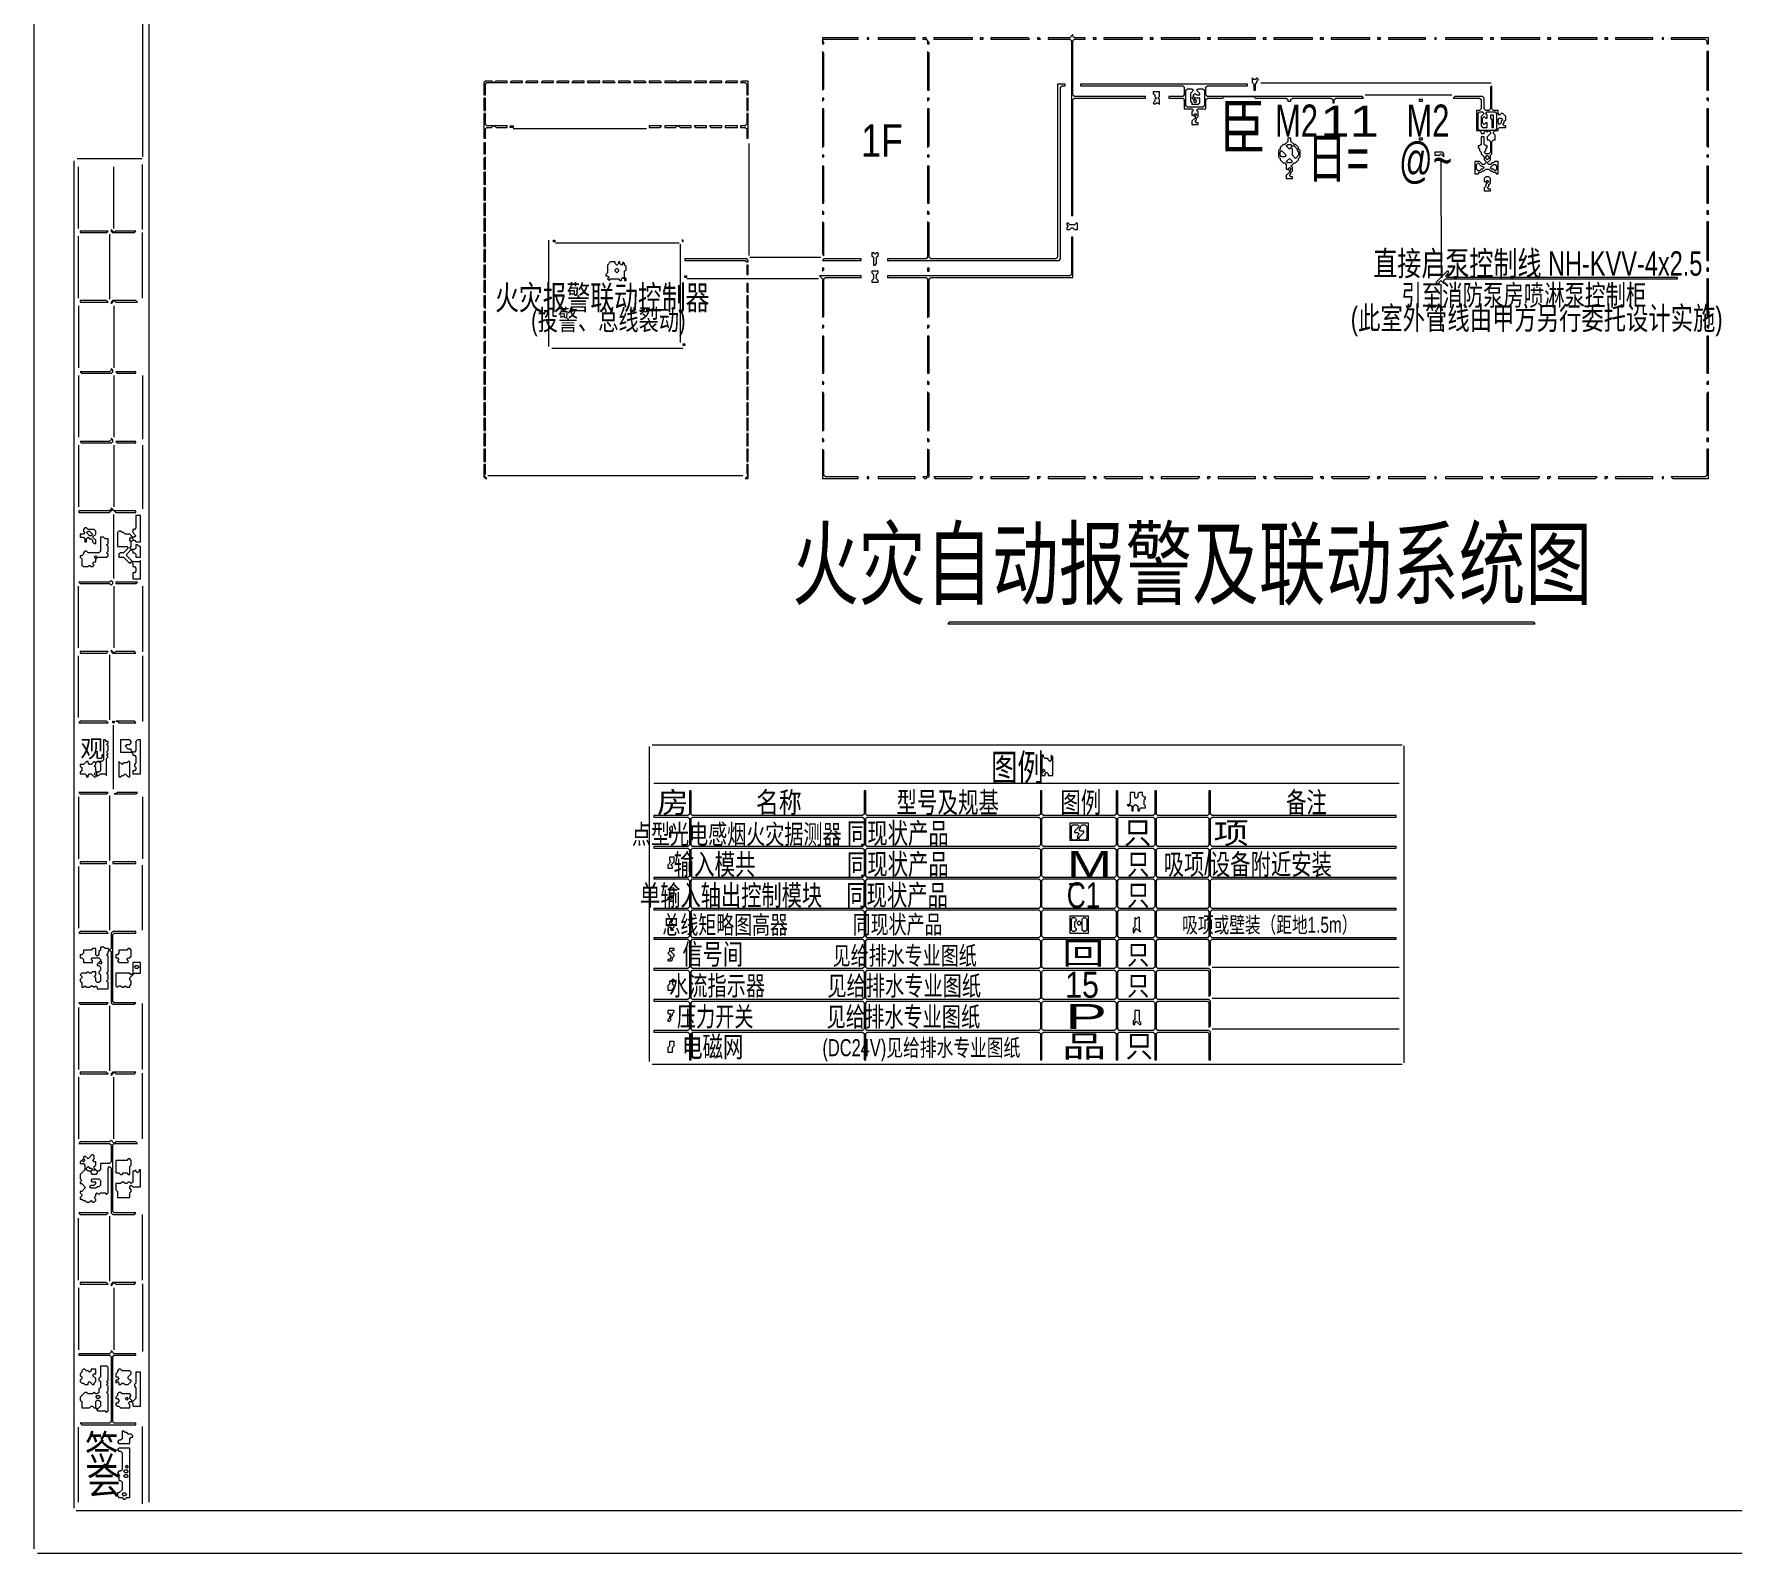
# Model space of a CAD drawing. Extents: x 67 to 2454, y 50 to 1737.
# Drawn here: x 67 to 1165, y 50 to 1032 of the extents above; entities that cross this region are included whole.
import ezdxf

# ---------------------------------------------------------------- set-up
doc = ezdxf.new("R2010")
doc.units = 0
for name, color, linetype, lineweight in [('OCR_TEXT', 6, 'Continuous', 0), ('TEXT_FALLBACK_OUTLINE', 2, 'Continuous', 0), ('TRACE_CURVE', 6, 'Continuous', 0), ('TRACE_STRAIGHT', 5, 'Continuous', 0), ('TRACE_TEXT_SYMBOL', 6, 'Continuous', 0)]:
    doc.layers.add(name, color=color, linetype=linetype, lineweight=lineweight)
doc.styles.add('wqy-unicode', font='wqy-unicode.lff')

msp = doc.modelspace()

# ---------------------------------------------------------------- linework, layer by layer
at = {"layer": 'TEXT_FALLBACK_OUTLINE', "color": 2}
for points in [[(737, 462), (737, 451), (749, 451), (749, 462)], [(738, 460), (739, 461), (740, 461), (741, 460), (741, 459), (740, 458), (740, 455), (741, 454), (741, 453), (740, 452), (739, 452), (738, 453)], [(742, 458), (743, 459), (744, 458), (744, 457), (743, 456), (742, 457)], [(745, 460), (746, 461), (747, 461), (748, 460), (748, 453), (747, 452), (746, 452), (745, 453)], [(779, 461), (779, 455), (778, 454), (778, 451), (779, 452), (779, 453), (780, 454), (782, 452), (783, 452), (782, 453), (782, 461), (781, 461), (780, 460)]]:
    msp.add_lwpolyline(points, close=True, dxfattribs=at)
at = {"layer": 'TRACE_CURVE', "color": 6}
for points in [[(739, 1032), (737, 1030), (723, 1030), (723, 1029), (737, 1029), (738, 1028), (738, 915), (739, 915), (739, 990), (740, 991), (786, 991), (786, 992), (740, 992), (739, 993), (739, 1028), (740, 1029), (747, 1029), (747, 1030), (740, 1030), (739, 1031)], [(729, 1000), (729, 888), (728, 887), (647, 887), (646, 888), (646, 910), (645, 911), (645, 888), (644, 887), (619, 887), (619, 886), (730, 886), (731, 887), (731, 998), (732, 999), (734, 999), (734, 1000)], [(492, 525), (493, 526), (603, 526), (604, 525), (604, 508), (603, 507), (493, 507), (492, 508)], [(605, 525), (606, 526), (717, 526), (718, 525), (718, 508), (717, 507), (606, 507), (605, 508)], [(719, 525), (720, 526), (766, 526), (767, 525), (767, 508), (766, 507), (720, 507), (719, 508)], [(768, 525), (769, 526), (791, 526), (792, 525), (792, 508), (791, 507), (769, 507), (768, 508)], [(793, 525), (794, 526), (826, 526), (827, 525), (827, 508), (826, 507), (794, 507), (793, 508)], [(492, 505), (493, 506), (603, 506), (604, 505), (604, 488), (603, 487), (493, 487), (492, 488)], [(605, 505), (606, 506), (717, 506), (718, 505), (718, 488), (717, 487), (606, 487), (605, 488)], [(719, 505), (720, 506), (766, 506), (767, 505), (767, 488), (766, 487), (720, 487), (719, 488)], [(768, 505), (769, 506), (791, 506), (792, 505), (792, 488), (791, 487), (769, 487), (768, 488)], [(793, 505), (794, 506), (826, 506), (827, 505), (827, 488), (826, 487), (794, 487), (793, 488)], [(492, 485), (493, 486), (603, 486), (604, 485), (604, 468), (603, 467), (493, 467), (492, 468)], [(605, 485), (606, 486), (717, 486), (718, 485), (718, 468), (717, 467), (606, 467), (605, 468)], [(719, 485), (720, 486), (766, 486), (767, 485), (767, 468), (766, 467), (720, 467), (719, 468)], [(768, 485), (769, 486), (791, 486), (792, 485), (792, 468), (791, 467), (769, 467), (768, 468)], [(793, 485), (794, 486), (826, 486), (827, 485), (827, 468), (826, 467), (794, 467), (793, 468)], [(492, 465), (493, 466), (603, 466), (604, 465), (604, 449), (603, 448), (493, 448), (492, 449)], [(605, 465), (606, 466), (717, 466), (718, 465), (718, 449), (717, 448), (606, 448), (605, 449)], [(719, 465), (720, 466), (766, 466), (767, 465), (767, 449), (766, 448), (720, 448), (719, 449)], [(768, 465), (769, 466), (791, 466), (792, 465), (792, 449), (791, 448), (769, 448), (768, 449)], [(793, 465), (794, 466), (826, 466), (827, 465), (827, 449), (826, 448), (794, 448), (793, 449)], [(492, 446), (493, 447), (603, 447), (604, 446), (604, 429), (603, 428), (493, 428), (492, 429)], [(605, 446), (606, 447), (717, 447), (718, 446), (718, 429), (717, 428), (606, 428), (605, 429)], [(719, 446), (720, 447), (766, 447), (767, 446), (767, 429), (766, 428), (720, 428), (719, 429)], [(768, 446), (769, 447), (791, 447), (792, 446), (792, 429), (791, 428), (769, 428), (768, 429)], [(492, 426), (493, 427), (603, 427), (604, 426), (604, 409), (603, 408), (493, 408), (492, 409)], [(605, 426), (606, 427), (717, 427), (718, 426), (718, 409), (717, 408), (606, 408), (605, 409)], [(719, 426), (720, 427), (766, 427), (767, 426), (767, 409), (766, 408), (720, 408), (719, 409)], [(768, 426), (769, 427), (791, 427), (792, 426), (792, 409), (791, 408), (769, 408), (768, 409)], [(492, 406), (493, 407), (603, 407), (604, 406), (604, 389), (603, 388), (493, 388), (492, 389)], [(605, 406), (606, 407), (717, 407), (718, 406), (718, 389), (717, 388), (606, 388), (605, 389)], [(719, 406), (720, 407), (766, 407), (767, 406), (767, 389), (766, 388), (720, 388), (719, 389)], [(768, 406), (769, 407), (791, 407), (792, 406), (792, 389), (791, 388), (769, 388), (768, 389)]]:
    msp.add_lwpolyline(points, close=True, dxfattribs=at)
for points in [[(491, 543), (491, 528), (490, 527), (468, 527), (468, 526), (490, 526), (491, 525), (491, 508), (490, 507), (468, 507), (468, 506), (490, 506), (491, 505), (491, 488), (490, 487), (468, 487), (468, 486), (490, 486), (491, 485), (491, 468), (490, 467), (468, 467), (468, 466), (490, 466), (491, 465), (491, 449), (490, 448), (468, 448), (468, 447), (490, 447), (491, 446), (491, 429), (490, 428), (468, 428), (468, 427), (490, 427), (491, 426), (491, 409), (490, 408), (468, 408), (468, 407), (490, 407), (491, 406), (491, 389), (490, 388), (468, 388), (468, 387), (490, 387), (491, 386), (491, 369), (492, 369), (492, 386), (493, 387), (603, 387), (604, 386), (604, 369), (605, 369), (605, 386), (606, 387), (717, 387), (718, 386), (718, 369), (719, 369), (719, 386)], [(948, 487), (829, 487), (828, 488), (828, 505), (829, 506), (948, 506), (948, 507), (829, 507), (828, 508), (828, 525), (829, 526), (948, 526), (948, 527), (829, 527), (828, 528), (828, 543), (827, 543), (827, 528), (826, 527), (794, 527), (793, 528), (793, 543), (792, 543), (792, 528), (791, 527), (769, 527), (768, 528), (768, 543), (767, 543), (767, 528), (766, 527), (720, 527), (719, 528), (719, 543), (718, 543), (718, 528), (717, 527), (606, 527), (605, 528), (605, 543), (604, 543), (604, 528), (603, 527), (493, 527), (492, 528), (492, 543), (491, 543)], [(719, 386), (720, 387), (766, 387), (767, 386), (767, 369), (768, 369), (768, 386), (769, 387), (791, 387), (792, 386), (792, 369), (793, 369), (793, 386), (794, 387), (826, 387), (827, 386), (827, 369), (828, 369), (828, 387), (827, 388), (794, 388), (793, 389), (793, 406), (794, 407), (826, 407), (827, 406), (827, 390), (828, 391), (828, 407), (827, 408), (794, 408), (793, 409), (793, 426), (794, 427), (826, 427), (827, 426), (827, 410), (828, 411), (828, 427), (827, 428), (794, 428), (793, 429), (793, 446), (794, 447), (826, 447), (827, 446), (827, 430), (828, 431), (828, 446), (829, 447), (948, 447), (948, 448), (829, 448), (828, 449), (828, 465), (829, 466), (948, 466), (948, 467), (829, 467), (828, 468), (828, 485), (829, 486), (948, 486), (948, 487)]]:
    msp.add_lwpolyline(points, dxfattribs=at)
at = {"layer": 'TRACE_STRAIGHT', "color": 5}
for p, q in [((67, 1734.1), (67, 52.9)), ((137.3, 1707.9), (137.3, 952.9)), ((141.5, 82.9), (141.5, 1704.1)), ((860.6, 1000.9), (1009.4, 1000.9)), ((928, 993), (984, 993)), ((376.9, 971.3), (463.1, 971.3)), ((529.7, 889.1), (529.7, 961.6)), ((92.9, 950.4), (92.9, 79.1)), ((95, 952), (137, 952)), ((95.9, 906.6), (95.9, 946.6)), ((118.6, 906.6), (118.6, 946.6)), ((137, 948), (137, 906)), ((977, 951.6), (977.1, 877.9)), ((95.9, 861.6), (95.9, 901.6)), ((116, 903), (116, 861)), ((137.3, 861.6), (137.3, 904.1)), ((400.1, 830.4), (400.1, 899.1)), ((404.4, 897.4), (484.4, 897.4)), ((485.2, 832.9), (485.2, 896.6)), ((530, 888), (576, 888)), ((489.4, 874.3), (574.4, 874.3)), ((977, 840.4), (977.1, 870.4)), ((95.9, 856.6), (95.9, 816.6)), ((118.6, 856.6), (118.6, 816.6)), ((401.9, 829.3), (486.9, 829.3)), ((95.9, 811.6), (95.9, 771.6)), ((118.6, 811.6), (118.6, 771.6)), ((137.3, 811.6), (137.3, 770.4)), ((95.9, 766.6), (95.9, 726.6)), ((118.6, 766.6), (118.6, 726.6)), ((137.3, 766.6), (137.3, 725.4)), ((360.6, 747), (525.6, 747)), ((118.4, 721.6), (118.5, 680.4)), ((95.9, 635.4), (95.9, 675.4)), ((118.6, 675.4), (118.6, 635.4)), ((137.3, 675.4), (137.3, 632.9)), ((95.9, 590.4), (95.9, 630.4)), ((116, 631), (116, 589)), ((137.3, 630.4), (137.3, 587.9)), ((118.4, 544.1), (118.5, 585.4)), ((465.1, 367.9), (465.2, 571.6)), ((466.9, 572.7), (951.9, 572.7)), ((953, 572), (953, 367)), ((95.9, 539.1), (95.9, 499.1)), ((116, 540), (116, 498)), ((137.3, 539.1), (137.3, 499.1)), ((468, 548), (950, 548)), ((116, 495), (116, 453)), ((137, 495), (137, 453)), ((95.9, 494.1), (95.9, 454.1)), ((829, 429), (950, 429)), ((829, 409), (950, 409)), ((95.9, 402.9), (95.9, 362.9)), ((116, 404), (116, 362)), ((137.3, 362.9), (137.3, 405.4)), ((829, 389), (950, 389)), ((466.9, 366.3), (951.9, 366.3)), ((95.9, 357.9), (95.9, 317.9)), ((118.6, 317.9), (118.6, 357.9)), ((137.3, 317.9), (137.3, 360.4)), ((95.9, 226.6), (95.9, 266.6)), ((116, 268), (116, 226)), ((137.3, 226.6), (137.3, 269.1)), ((95.9, 221.6), (95.9, 181.6)), ((118.6, 221.6), (118.6, 181.6)), ((137.3, 224.1), (137.3, 180.4)), ((137, 132), (137, 82)), ((95.9, 82.9), (95.9, 131.6)), ((94.4, 77.7), (2425.6, 77.7)), ((69.4, 50.1), (2451.9, 50.1))]:
    msp.add_line(p, q, dxfattribs=at)
at = {"layer": 'TRACE_TEXT_SYMBOL', "color": 6}
for points in [[(577, 1030), (577, 1026), (578, 1026), (578, 1027), (577, 1028), (578, 1029), (600, 1029), (600, 1030)], [(606, 1030), (606, 1029), (607, 1029), (607, 1030)], [(613, 1030), (613, 1029), (637, 1029), (637, 1030)], [(642, 1030), (642, 1029), (644, 1029), (645, 1028), (645, 1026), (646, 1026), (646, 1027), (644, 1029), (644, 1030)], [(649, 1030), (649, 1029), (674, 1029), (674, 1030)], [(679, 1030), (679, 1029), (681, 1029), (681, 1030)], [(686, 1030), (686, 1029), (711, 1029), (710, 1030)], [(716, 1030), (716, 1029), (718, 1029), (717, 1030)], [(752, 1030), (752, 1029), (754, 1029), (754, 1030)], [(759, 1030), (759, 1029), (784, 1029), (784, 1030)], [(789, 1030), (789, 1029), (791, 1029), (791, 1030)], [(796, 1030), (796, 1029), (821, 1029), (821, 1030)], [(826, 1030), (826, 1029), (828, 1029), (828, 1030)], [(833, 1030), (833, 1029), (857, 1029), (857, 1030)], [(862, 1030), (862, 1029), (864, 1029), (864, 1030)], [(869, 1030), (869, 1029), (894, 1029), (894, 1030)], [(899, 1030), (899, 1029), (901, 1029), (901, 1030)], [(906, 1030), (906, 1029), (931, 1029), (931, 1030)], [(936, 1030), (936, 1029), (938, 1029), (938, 1030)], [(943, 1030), (943, 1029), (967, 1029), (967, 1030)], [(973, 1030), (973, 1029), (974, 1029), (974, 1030)], [(980, 1030), (980, 1029), (1004, 1029), (1004, 1030)], [(1009, 1030), (1009, 1029), (1011, 1029), (1011, 1030)], [(1016, 1030), (1016, 1029), (1041, 1029), (1041, 1030)], [(1046, 1030), (1046, 1029), (1048, 1029), (1048, 1030)], [(1053, 1030), (1053, 1029), (1078, 1029), (1078, 1030)], [(1083, 1030), (1083, 1029), (1085, 1029), (1085, 1030)], [(1090, 1030), (1090, 1029), (1114, 1029), (1114, 1030)], [(1120, 1030), (1120, 1029), (1121, 1029), (1121, 1030)], [(1126, 1030), (1126, 1029), (1148, 1029), (1149, 1028), (1149, 1026), (1150, 1026), (1150, 1030)], [(577, 1021), (577, 996), (578, 997), (578, 1020)], [(645, 1021), (645, 996), (646, 996), (646, 1020)], [(1149, 1021), (1149, 996), (1150, 996), (1150, 1021)], [(359, 1002), (358, 1001), (358, 993), (359, 993), (359, 1000), (360, 1001), (373, 1001), (373, 1002), (366, 1002), (365, 1001), (364, 1001), (363, 1002)], [(376, 1002), (375, 1001), (383, 1001), (383, 1002)], [(386, 1002), (385, 1001), (393, 1001), (393, 1002)], [(396, 1002), (395, 1001), (403, 1001), (403, 1002)], [(406, 1002), (405, 1001), (413, 1001), (413, 1002)], [(416, 1002), (415, 1001), (423, 1001), (423, 1002)], [(425, 1002), (425, 1001), (433, 1001), (433, 1002)], [(435, 1002), (435, 1001), (443, 1001), (442, 1002)], [(445, 1002), (445, 1001), (453, 1001), (452, 1002)], [(455, 1002), (455, 1001), (463, 1001), (462, 1002)], [(465, 1002), (465, 1001), (473, 1001), (472, 1002)], [(475, 1002), (475, 1001), (492, 1001), (492, 1002), (485, 1002), (484, 1001), (483, 1001), (482, 1002)], [(495, 1002), (494, 1001), (502, 1001), (502, 1002)], [(505, 1002), (504, 1001), (512, 1001), (512, 1002)], [(515, 1002), (514, 1001), (522, 1001), (522, 1002)], [(525, 1002), (524, 1001), (527, 1001), (528, 1000), (528, 993), (529, 993), (529, 1002)], [(744, 1000), (744, 999), (810, 999), (811, 998), (811, 993), (810, 992), (801, 992), (801, 991), (810, 991), (811, 990), (811, 984), (816, 984), (817, 983), (816, 982), (816, 980), (817, 980), (818, 979), (818, 978), (816, 976), (816, 974), (820, 974), (820, 975), (819, 975), (818, 976), (819, 977), (819, 978), (820, 979), (820, 982), (819, 983), (820, 984), (825, 984), (825, 990), (826, 991), (836, 991), (837, 992), (856, 992), (857, 991), (877, 991), (878, 990), (878, 989), (880, 989), (880, 990), (881, 991), (906, 991), (907, 990), (907, 988), (908, 988), (908, 990), (909, 991), (927, 991), (926, 992), (826, 992), (825, 993), (825, 998), (826, 999), (852, 999), (852, 1000)], [(855, 1004), (855, 1001), (856, 1000), (856, 996), (857, 996), (857, 1000), (858, 1001), (858, 1002), (859, 1003), (858, 1004), (857, 1003), (856, 1003)], [(358, 991), (358, 983), (359, 983), (359, 991)], [(528, 991), (528, 983), (529, 983), (529, 991)], [(577, 991), (577, 989), (578, 990), (578, 991)], [(645, 991), (645, 989), (646, 990), (646, 991)], [(791, 995), (791, 994), (792, 993), (792, 992), (793, 991), (792, 990), (792, 989), (791, 988), (792, 987), (793, 988), (794, 988), (795, 987), (795, 990), (794, 991), (795, 992), (795, 995)], [(812, 996), (813, 997), (816, 997), (817, 996), (815, 994), (815, 989), (816, 988), (816, 987), (820, 987), (821, 988), (821, 991), (818, 991), (817, 992), (817, 993), (818, 994), (819, 993), (821, 993), (821, 994), (819, 996), (820, 997), (823, 997), (824, 996), (824, 986), (823, 985), (813, 985), (812, 986)], [(816, 991), (817, 992), (818, 991), (817, 990)], [(817, 989), (818, 990), (819, 989), (818, 988)], [(963, 990), (963, 989), (965, 989), (965, 990)], [(1149, 991), (1149, 990), (1150, 989), (1150, 991)], [(358, 981), (358, 965), (359, 965), (359, 971), (360, 972), (363, 972), (364, 973), (365, 973), (366, 972), (373, 972), (373, 973), (360, 973), (359, 974), (359, 981)], [(528, 981), (528, 974), (527, 973), (524, 973), (524, 972), (527, 972), (528, 971), (528, 965), (529, 965), (529, 981)], [(577, 984), (577, 959), (578, 960), (578, 984)], [(645, 984), (645, 959), (646, 960), (646, 984)], [(817, 980), (818, 981), (819, 980), (818, 979)], [(1001, 981), (1002, 982), (1004, 982), (1005, 981), (1003, 979), (1003, 973), (1004, 972), (1007, 972), (1007, 975), (1006, 975), (1005, 974), (1004, 975), (1004, 978), (1005, 979), (1006, 978), (1007, 978), (1007, 980), (1006, 981), (1007, 982), (1012, 982), (1013, 981), (1013, 971), (1012, 970), (1002, 970), (1001, 971)], [(1009, 980), (1009, 978), (1010, 977), (1010, 972), (1011, 972), (1011, 980)], [(1014, 977), (1015, 978), (1016, 978), (1017, 977), (1016, 976), (1016, 975), (1015, 974), (1014, 975)], [(1149, 984), (1149, 960), (1150, 959), (1150, 984)], [(375, 973), (377, 973), (377, 972), (375, 972)], [(465, 973), (465, 972), (472, 972), (473, 973)], [(475, 973), (475, 972), (482, 972), (483, 973), (484, 973), (485, 972), (492, 972), (492, 973)], [(494, 973), (495, 972), (502, 972), (502, 973)], [(504, 973), (505, 972), (512, 972), (512, 973)], [(514, 973), (514, 972), (522, 972), (522, 973)], [(358, 962), (358, 955), (359, 955), (359, 962)], [(878, 965), (878, 963), (876, 961), (875, 961), (873, 959), (873, 958), (872, 957), (872, 953), (873, 952), (873, 951), (875, 949), (876, 949), (877, 948), (877, 945), (878, 945), (879, 944), (879, 943), (877, 941), (877, 939), (881, 939), (881, 940), (880, 940), (879, 941), (880, 942), (880, 943), (881, 944), (881, 946), (880, 947), (882, 949), (883, 949), (885, 951), (885, 952), (886, 953), (886, 957), (885, 958), (885, 959), (883, 961), (882, 961), (880, 963), (880, 965)], [(873, 956), (874, 957), (877, 954), (876, 953), (874, 953), (873, 954)], [(877, 960), (878, 961), (880, 961), (881, 960), (879, 958)], [(880, 959), (881, 960), (882, 960), (884, 958), (884, 957), (885, 956), (885, 954), (883, 952), (881, 954), (881, 958)], [(963, 965), (963, 964), (965, 964), (965, 965)], [(973, 956), (973, 954), (976, 954), (977, 955), (979, 953), (979, 955), (978, 956)], [(359, 953), (358, 952), (358, 945), (359, 945)], [(577, 954), (577, 953), (578, 953), (578, 954)], [(577, 947), (577, 923), (578, 923), (578, 947)], [(645, 954), (645, 953), (646, 953), (646, 954)], [(645, 947), (645, 923), (646, 923), (646, 947)], [(879, 952), (881, 950), (880, 949), (878, 949), (877, 950)], [(878, 945), (879, 946), (880, 945), (879, 944)], [(1000, 948), (1001, 949), (1003, 947), (1004, 947), (1005, 946), (1004, 945), (1003, 945), (1002, 944), (1001, 944), (1000, 945)], [(1006, 953), (1007, 954), (1008, 953), (1008, 952), (1007, 951), (1006, 952)], [(1011, 948), (1012, 948), (1013, 947), (1013, 945), (1012, 944), (1011, 945), (1010, 945), (1009, 946)], [(1149, 954), (1149, 953), (1150, 953), (1150, 954)], [(1149, 947), (1149, 923), (1150, 923), (1150, 947)], [(358, 943), (358, 935), (359, 935), (359, 943)], [(1006, 940), (1005, 939), (1005, 937), (1006, 937), (1007, 936), (1006, 935), (1006, 934), (1005, 933), (1005, 931), (1009, 931), (1009, 932), (1008, 932), (1007, 933), (1008, 934), (1008, 935), (1009, 936), (1009, 939), (1008, 940)], [(1006, 937), (1007, 938), (1008, 937), (1007, 936)], [(358, 933), (358, 925), (359, 925), (359, 933)], [(358, 923), (358, 915), (359, 915), (359, 923)], [(358, 913), (358, 905), (359, 905), (359, 913)], [(577, 918), (577, 916), (578, 916), (578, 917)], [(645, 918), (645, 916), (646, 916), (646, 917)], [(1149, 918), (1149, 916), (1150, 916), (1150, 918)], [(97, 905), (97, 904), (114, 904), (115, 905)], [(117, 906), (117, 905), (118, 904), (132, 904), (133, 905), (120, 905), (119, 904)], [(358, 903), (358, 895), (359, 895), (359, 903)], [(577, 911), (577, 890), (578, 889), (578, 910)], [(738, 901), (738, 877), (737, 876), (619, 876), (619, 875), (644, 875), (645, 874), (645, 849), (646, 850), (646, 874), (647, 875), (739, 875), (739, 901)], [(735, 910), (735, 909), (736, 908), (735, 907), (735, 906), (737, 906), (738, 907), (739, 907), (740, 906), (742, 906), (742, 910), (741, 910), (740, 909), (737, 909), (736, 910)], [(1149, 911), (1149, 886), (1150, 886), (1150, 911)], [(358, 893), (358, 885), (359, 885), (359, 893)], [(403, 899), (404, 899), (404, 898), (403, 898)], [(486, 899), (487, 898), (487, 899)], [(609, 891), (609, 889), (610, 888), (610, 883), (611, 883), (612, 884), (612, 888), (613, 889), (613, 891), (612, 891), (611, 890), (610, 891)], [(358, 883), (358, 875), (359, 875), (359, 883)], [(440, 885), (438, 883), (438, 878), (437, 877), (437, 876), (438, 876), (439, 875), (438, 874), (439, 873), (440, 874), (445, 874), (446, 873), (447, 873), (447, 874), (448, 875), (449, 874), (449, 873), (450, 873), (450, 874), (449, 875), (449, 879), (450, 880), (450, 882), (449, 883), (449, 884), (448, 885), (448, 884), (447, 883), (446, 884), (446, 885), (445, 885), (445, 884), (444, 883), (443, 884), (443, 885)], [(443, 880), (444, 881), (445, 880), (445, 879), (444, 878), (443, 879)], [(488, 887), (488, 886), (527, 886), (528, 885), (529, 885), (529, 886), (528, 887)], [(528, 883), (528, 877), (529, 877), (529, 883)], [(578, 887), (577, 886), (602, 886), (602, 887)], [(577, 881), (577, 879), (578, 880), (578, 881)], [(609, 879), (609, 878), (610, 877), (610, 874), (609, 873), (609, 872), (613, 872), (613, 873), (612, 874), (612, 877), (613, 878), (613, 879)], [(645, 881), (645, 879), (646, 879), (646, 881)], [(981, 879), (974, 872), (974, 870), (977, 873), (979, 871), (979, 873), (980, 874), (1130, 874), (1130, 875), (981, 875), (980, 876), (982, 878), (982, 879)], [(1149, 881), (1149, 879), (1150, 879), (1150, 881)], [(358, 873), (358, 866), (359, 865), (359, 873)], [(488, 876), (489, 876), (489, 875), (488, 875)], [(528, 871), (528, 866), (529, 865), (529, 871)], [(575, 876), (577, 874), (577, 849), (578, 850), (578, 874), (579, 875), (602, 875), (602, 876)], [(1149, 874), (1149, 850), (1150, 849), (1150, 874)], [(97, 860), (97, 859), (115, 859), (114, 860)], [(118, 860), (117, 859), (117, 858), (119, 860), (120, 859), (134, 859), (133, 860)], [(358, 863), (358, 856), (359, 855), (359, 863)], [(528, 863), (528, 856), (529, 855), (529, 863)], [(358, 853), (358, 846), (359, 845), (359, 853)], [(528, 853), (528, 846), (529, 845), (529, 853)], [(358, 843), (358, 836), (359, 836), (359, 843)], [(528, 843), (528, 836), (529, 836), (529, 843)], [(577, 844), (577, 842), (578, 843), (578, 844)], [(577, 837), (577, 813), (578, 813), (578, 837)], [(645, 844), (645, 842), (646, 843), (646, 844)], [(645, 837), (645, 813), (646, 813), (646, 837)], [(1149, 844), (1149, 843), (1150, 842), (1150, 844)], [(1149, 837), (1149, 813), (1150, 813), (1150, 837)], [(359, 834), (358, 833), (358, 826), (359, 826)], [(359, 824), (358, 823), (358, 816), (359, 816)], [(487, 832), (488, 832), (488, 831), (487, 831)], [(529, 834), (528, 833), (528, 826), (529, 826)], [(529, 824), (528, 823), (528, 816), (529, 816)], [(117, 816), (117, 815), (116, 814), (97, 814), (98, 813), (117, 813), (118, 814), (118, 815)], [(120, 814), (121, 813), (133, 813), (133, 814)], [(358, 814), (358, 806), (359, 806), (359, 814)], [(528, 814), (528, 806), (529, 806), (529, 814)], [(358, 804), (358, 796), (359, 796), (359, 804)], [(528, 804), (528, 796), (529, 796), (529, 804)], [(577, 808), (577, 806), (578, 806), (578, 807)], [(645, 808), (645, 806), (646, 806), (646, 807)], [(1150, 808), (1149, 807), (1149, 806), (1150, 806)], [(358, 794), (358, 786), (359, 786), (359, 794)], [(528, 794), (528, 786), (529, 786), (529, 794)], [(577, 801), (577, 776), (578, 776), (578, 800)], [(645, 801), (645, 776), (646, 776), (646, 800)], [(1150, 801), (1149, 800), (1149, 776), (1150, 776)], [(358, 784), (358, 776), (359, 776), (359, 784)], [(528, 784), (528, 776), (529, 776), (529, 784)], [(117, 771), (117, 770), (116, 769), (97, 769), (98, 768), (117, 768), (118, 769), (118, 770)], [(120, 769), (121, 768), (133, 768), (133, 769)], [(358, 774), (358, 766), (359, 766), (359, 774)], [(528, 774), (528, 766), (529, 766), (529, 774)], [(577, 771), (577, 769), (578, 769), (578, 770)], [(645, 771), (645, 769), (646, 769), (646, 770)], [(1149, 771), (1149, 769), (1150, 769), (1150, 771)], [(358, 764), (358, 756), (359, 756), (359, 764)], [(528, 764), (528, 756), (529, 756), (529, 764)], [(577, 764), (577, 745), (600, 745), (600, 746), (579, 746), (578, 747), (578, 763)], [(645, 764), (645, 747), (644, 746), (642, 746), (643, 745), (644, 745), (645, 746), (646, 746), (646, 763)], [(1149, 764), (1149, 747), (1148, 746), (1126, 746), (1127, 745), (1150, 745), (1150, 764)], [(358, 754), (358, 746), (359, 745), (360, 745), (358, 747), (359, 748), (359, 754)], [(528, 754), (528, 748), (529, 747), (527, 745), (529, 745), (529, 754)], [(606, 746), (606, 745), (607, 745), (607, 746)], [(613, 746), (613, 745), (637, 745), (637, 746)], [(649, 746), (650, 745), (673, 745), (674, 746)], [(679, 746), (679, 745), (680, 745), (681, 746)], [(686, 746), (686, 745), (710, 745), (711, 746)], [(716, 746), (716, 745), (717, 745), (718, 746)], [(723, 746), (723, 745), (747, 745), (747, 746)], [(752, 746), (753, 745), (754, 745), (754, 746)], [(759, 746), (760, 745), (784, 745), (784, 746)], [(789, 746), (790, 745), (791, 745), (791, 746)], [(796, 746), (796, 745), (820, 745), (821, 746)], [(826, 746), (826, 745), (827, 745), (828, 746)], [(833, 746), (833, 745), (857, 745), (857, 746)], [(862, 746), (863, 745), (864, 745), (864, 746)], [(869, 746), (870, 745), (894, 745), (894, 746)], [(899, 746), (900, 745), (901, 745), (901, 746)], [(906, 746), (907, 745), (930, 745), (931, 746)], [(936, 746), (936, 745), (937, 745), (938, 746)], [(943, 746), (943, 745), (967, 745), (967, 746)], [(973, 746), (973, 745), (974, 745), (974, 746)], [(980, 746), (980, 745), (1004, 745), (1004, 746)], [(1009, 746), (1010, 745), (1011, 745), (1011, 746)], [(1016, 746), (1017, 745), (1040, 745), (1041, 746)], [(1046, 746), (1046, 745), (1047, 745), (1048, 746)], [(1053, 746), (1053, 745), (1077, 745), (1078, 746)], [(1083, 746), (1083, 745), (1084, 745), (1085, 746)], [(1090, 746), (1090, 745), (1114, 745), (1114, 746)], [(1120, 746), (1120, 745), (1121, 745), (1121, 746)], [(117, 726), (117, 725), (116, 724), (96, 724), (96, 723), (116, 723), (118, 725), (120, 723), (133, 723), (133, 724), (119, 724)], [(133, 721), (133, 713), (132, 712), (131, 712), (131, 710), (133, 708), (132, 707), (131, 707), (129, 709), (126, 709), (125, 710), (124, 710), (123, 711), (122, 711), (121, 710), (121, 701), (127, 701), (128, 700), (125, 697), (123, 697), (122, 696), (122, 694), (125, 694), (129, 690), (130, 691), (131, 690), (131, 688), (132, 688), (133, 687), (133, 685), (132, 684), (131, 684), (131, 680), (136, 680), (136, 692), (135, 691), (131, 691), (127, 695), (127, 696), (130, 699), (131, 698), (131, 697), (132, 697), (133, 696), (133, 694), (136, 694), (136, 701), (135, 701), (134, 702), (133, 702), (133, 700), (132, 699), (130, 699), (129, 700), (130, 701), (130, 704), (131, 705), (132, 705), (133, 704), (136, 704), (136, 721)], [(100, 713), (99, 712), (99, 711), (100, 710), (99, 709), (97, 709), (97, 707), (99, 707), (100, 706), (100, 704), (101, 704), (101, 706), (102, 707), (103, 706), (104, 706), (105, 705), (105, 704), (106, 703), (107, 703), (107, 705), (105, 707), (107, 709), (107, 711), (106, 712), (102, 712), (101, 713)], [(110, 707), (110, 698), (109, 697), (102, 697), (101, 698), (100, 698), (99, 697), (99, 696), (98, 695), (97, 695), (97, 694), (98, 693), (98, 689), (99, 688), (102, 688), (103, 689), (104, 688), (105, 688), (106, 689), (105, 690), (106, 691), (107, 691), (107, 693), (108, 694), (114, 694), (115, 695), (115, 696), (114, 697), (115, 698), (115, 701), (114, 702), (115, 703), (115, 706), (113, 706), (112, 707)], [(101, 710), (102, 711), (103, 711), (105, 709), (104, 708), (103, 708)], [(129, 706), (130, 707), (131, 706), (131, 705), (130, 704), (129, 705)], [(106, 694), (107, 695), (108, 694), (107, 693)], [(117, 679), (116, 678), (96, 678), (97, 677), (116, 677), (117, 676), (118, 677), (118, 678)], [(120, 678), (120, 677), (133, 677), (134, 678)], [(659, 652), (658, 651), (1038, 651), (1037, 652)], [(97, 633), (97, 632), (114, 632), (115, 633)], [(117, 634), (117, 633), (118, 632), (133, 632), (132, 633), (120, 633), (119, 632)], [(97, 588), (96, 587), (115, 587), (114, 588)], [(118, 588), (119, 588), (119, 587), (118, 587)], [(120, 588), (121, 588), (122, 587), (133, 587), (132, 588)], [(112, 576), (112, 563), (111, 562), (108, 562), (107, 561), (106, 562), (104, 560), (103, 560), (102, 561), (102, 562), (101, 562), (99, 560), (97, 560), (97, 559), (98, 558), (98, 556), (97, 555), (97, 554), (100, 554), (101, 553), (101, 552), (102, 552), (102, 553), (103, 554), (104, 554), (106, 552), (107, 552), (108, 553), (109, 553), (110, 554), (113, 554), (114, 553), (114, 564), (115, 565), (114, 566), (115, 567), (114, 568), (115, 569), (115, 572), (114, 573), (115, 574), (115, 575), (114, 575), (113, 576)], [(123, 576), (123, 568), (130, 568), (131, 567), (131, 566), (132, 566), (133, 565), (133, 561), (132, 560), (132, 559), (133, 558), (133, 557), (132, 556), (131, 556), (131, 554), (136, 554), (136, 576), (134, 576), (133, 575), (133, 569), (132, 568), (131, 568), (130, 569), (130, 570), (128, 570), (126, 572), (127, 573), (129, 573), (130, 574), (130, 575), (129, 576)], [(107, 561), (108, 562), (109, 562), (110, 561), (110, 556), (109, 555), (108, 555), (107, 556), (107, 558), (106, 559), (107, 560)], [(122, 562), (122, 552), (123, 552), (124, 553), (125, 553), (126, 554), (128, 552), (129, 552), (129, 562), (128, 562), (127, 561), (125, 561), (124, 560)], [(719, 566), (719, 553), (721, 553), (721, 554), (722, 555), (723, 554), (723, 553), (726, 553), (726, 565), (725, 566), (725, 563), (724, 562), (723, 563), (723, 564), (721, 564), (720, 565), (720, 566)], [(106, 554), (107, 555), (108, 554), (107, 553)], [(719, 556), (720, 557), (721, 556), (720, 555)], [(96, 542), (97, 541), (114, 541), (115, 542)], [(121, 542), (120, 541), (119, 541), (133, 541), (134, 542)], [(776, 542), (776, 535), (775, 534), (774, 534), (775, 533), (776, 534), (777, 533), (777, 530), (778, 530), (778, 533), (779, 534), (780, 534), (781, 533), (781, 530), (782, 530), (782, 531), (783, 532), (786, 532), (786, 533), (785, 534), (785, 537), (786, 538), (786, 539), (785, 539), (784, 540), (784, 542), (782, 542), (781, 541), (781, 539), (780, 538), (779, 539), (779, 542)], [(479, 520), (478, 519), (478, 518), (479, 517), (478, 516), (478, 513), (479, 513), (479, 516), (480, 517), (480, 520)], [(737, 522), (737, 511), (749, 511), (749, 522)], [(738, 520), (739, 521), (742, 521), (743, 520), (740, 517), (740, 516), (742, 516), (743, 515), (742, 514), (742, 512), (741, 511), (739, 511), (738, 512)], [(744, 520), (745, 521), (747, 521), (748, 520), (748, 512), (747, 511), (744, 511), (743, 512), (743, 513), (746, 516), (746, 517), (744, 517), (743, 518), (744, 519)], [(97, 497), (97, 496), (114, 496), (114, 497)], [(118, 497), (118, 496), (133, 496), (133, 497)], [(478, 500), (478, 498), (479, 497), (477, 495), (477, 493), (480, 493), (480, 494), (479, 495), (481, 497), (481, 500)], [(478, 480), (478, 477), (479, 476), (479, 475), (478, 474), (477, 474), (477, 473), (479, 473), (480, 474), (480, 475), (481, 476), (481, 480)], [(737, 483), (743, 483), (743, 482), (737, 482)], [(97, 452), (96, 451), (115, 451), (114, 452)], [(479, 460), (479, 459), (478, 458), (478, 457), (477, 456), (477, 455), (478, 455), (479, 454), (479, 453), (480, 453), (480, 454), (481, 455), (481, 456), (479, 458), (480, 459), (480, 460)], [(128, 441), (127, 440), (122, 440), (122, 438), (121, 437), (120, 437), (120, 435), (121, 435), (122, 434), (121, 433), (122, 432), (128, 432), (128, 433), (127, 434), (128, 435), (129, 435), (130, 436), (130, 440), (129, 441)], [(478, 441), (478, 439), (477, 438), (479, 436), (479, 435), (478, 434), (477, 434), (477, 433), (479, 433), (480, 434), (480, 435), (481, 436), (481, 437), (479, 439), (480, 440), (481, 440), (481, 441)], [(109, 432), (110, 433), (111, 432), (110, 431)], [(131, 432), (131, 425), (130, 424), (129, 425), (120, 425), (120, 417), (121, 416), (122, 417), (123, 417), (124, 416), (125, 416), (126, 417), (127, 416), (129, 416), (129, 417), (130, 418), (130, 420), (129, 421), (129, 422), (132, 425), (136, 425), (136, 432)], [(132, 429), (133, 430), (134, 430), (135, 429), (134, 428), (133, 428)], [(480, 421), (479, 420), (478, 420), (478, 418), (477, 417), (477, 414), (480, 414), (480, 415), (481, 416), (481, 417), (480, 418), (480, 419), (481, 420), (481, 421)], [(96, 406), (97, 405), (114, 405), (115, 406)], [(477, 401), (477, 399), (478, 399), (479, 398), (478, 397), (478, 396), (477, 395), (477, 394), (478, 394), (479, 395), (479, 397), (480, 398), (480, 399), (481, 400), (481, 401)], [(779, 401), (779, 395), (778, 394), (778, 392), (779, 392), (779, 393), (780, 394), (782, 392), (783, 392), (783, 393), (782, 394), (782, 401)], [(478, 381), (478, 378), (477, 377), (477, 374), (480, 374), (480, 377), (481, 378), (481, 381)], [(97, 361), (97, 360), (115, 360), (114, 361)], [(118, 361), (117, 360), (117, 359), (119, 361), (120, 360), (132, 360), (133, 361)], [(98, 304), (99, 305), (100, 304), (99, 303)], [(101, 299), (102, 300), (103, 299), (104, 299), (105, 298), (104, 297), (102, 297), (101, 298)], [(104, 297), (105, 298), (107, 298), (108, 297), (108, 296), (107, 295), (105, 295), (104, 296)], [(128, 305), (127, 304), (120, 304), (120, 296), (122, 296), (123, 295), (124, 295), (125, 296), (127, 296), (128, 295), (129, 295), (129, 300), (130, 301), (130, 304), (129, 305)], [(133, 298), (132, 297), (131, 297), (131, 290), (130, 289), (129, 290), (128, 290), (127, 289), (126, 289), (125, 290), (124, 290), (123, 289), (120, 289), (120, 285), (121, 284), (121, 280), (129, 280), (129, 283), (130, 284), (130, 285), (129, 286), (129, 287), (130, 288), (131, 287), (136, 287), (136, 298), (135, 298), (135, 297), (134, 296), (133, 297)], [(104, 291), (105, 292), (109, 292), (110, 291), (110, 288), (109, 287), (108, 287), (107, 286), (104, 286), (103, 287), (104, 288), (106, 288), (107, 289), (107, 290), (105, 290)], [(96, 270), (97, 269), (114, 269), (115, 270)], [(97, 225), (97, 224), (115, 224), (114, 225)], [(118, 225), (117, 224), (117, 223), (119, 225), (120, 224), (132, 224), (133, 225)], [(117, 181), (117, 180), (116, 179), (96, 179), (96, 178), (116, 178), (117, 177), (117, 135), (116, 134), (97, 134), (98, 133), (133, 133), (133, 134), (119, 134), (118, 135), (118, 177), (119, 178), (133, 178), (133, 179), (119, 179)], [(110, 171), (110, 164), (109, 163), (109, 162), (110, 161), (110, 157), (109, 156), (109, 154), (108, 153), (107, 153), (106, 154), (105, 153), (102, 153), (101, 154), (100, 154), (97, 151), (97, 149), (98, 148), (98, 144), (103, 144), (104, 145), (105, 145), (106, 144), (107, 144), (108, 143), (108, 142), (113, 142), (114, 141), (115, 142), (115, 153), (114, 154), (115, 155), (115, 158), (114, 159), (115, 160), (114, 161), (115, 162), (115, 170), (114, 171)], [(99, 169), (98, 168), (98, 167), (97, 166), (97, 165), (98, 164), (98, 163), (97, 162), (97, 161), (98, 160), (99, 160), (100, 159), (102, 159), (102, 160), (103, 161), (105, 159), (106, 159), (106, 160), (107, 161), (107, 163), (105, 165), (106, 166), (107, 166), (107, 169), (104, 169), (104, 168), (103, 167), (102, 168), (101, 168), (100, 169)], [(122, 169), (121, 168), (121, 167), (120, 166), (120, 164), (121, 164), (122, 163), (121, 162), (120, 162), (120, 160), (121, 161), (122, 160), (122, 159), (123, 159), (124, 160), (125, 160), (126, 159), (128, 159), (130, 161), (130, 162), (129, 162), (128, 163), (128, 164), (130, 166), (130, 167), (129, 168), (124, 168), (123, 169)], [(133, 167), (133, 160), (132, 159), (132, 158), (133, 157), (133, 150), (131, 148), (129, 150), (129, 151), (130, 152), (129, 153), (124, 153), (123, 154), (122, 154), (121, 153), (121, 152), (120, 151), (120, 150), (121, 150), (122, 149), (122, 148), (121, 147), (120, 147), (120, 146), (121, 145), (122, 145), (123, 144), (129, 144), (129, 146), (128, 147), (129, 148), (130, 148), (131, 147), (131, 145), (136, 145), (136, 167)], [(107, 151), (108, 152), (109, 152), (110, 151), (109, 150), (108, 150)], [(107, 148), (108, 149), (109, 149), (110, 148), (110, 145), (108, 143), (107, 144)], [(126, 150), (127, 151), (128, 150), (127, 149)], [(124, 129), (124, 124), (123, 123), (122, 123), (121, 122), (122, 121), (129, 121), (129, 124), (130, 125), (131, 125), (131, 126), (130, 127), (128, 127), (127, 128), (126, 128), (125, 129)], [(122, 118), (121, 117), (122, 116), (123, 116), (124, 115), (124, 104), (123, 103), (122, 103), (121, 102), (122, 101), (122, 97), (123, 97), (124, 96), (124, 91), (122, 89), (121, 89), (121, 87), (122, 86), (124, 86), (125, 85), (126, 85), (127, 86), (129, 86), (129, 118)], [(125, 103), (126, 104), (127, 104), (128, 103), (127, 102), (126, 102)], [(125, 100), (126, 101), (127, 101), (128, 100), (127, 99), (126, 99)], [(126, 106), (127, 107), (128, 106), (127, 105)], [(124, 88), (125, 89), (126, 89), (127, 88), (126, 87), (125, 87)]]:
    msp.add_lwpolyline(points, close=True, dxfattribs=at)
for points in [[(1010, 999), (1009, 998), (1009, 984), (1008, 983), (1006, 983), (1005, 984), (1005, 991), (1004, 992), (986, 992), (985, 991), (1002, 991), (1003, 990), (1003, 984), (1002, 983), (1000, 983), (1000, 970), (1002, 970), (1003, 969), (1003, 968), (1005, 968), (1005, 969), (1006, 970), (1007, 969), (1008, 970), (1009, 969), (1009, 968), (1007, 966), (1007, 964), (1008, 964), (1009, 963), (1009, 956), (1008, 955), (1006, 955), (1005, 956), (1006, 957), (1006, 958), (1007, 959), (1007, 960), (1006, 960), (1005, 961), (1005, 966), (1003, 966), (1003, 961), (1002, 960), (1001, 960), (1001, 959), (1002, 958), (1002, 957), (1003, 956), (1003, 955), (1005, 953), (1005, 951), (1006, 950), (1006, 949), (1005, 948), (1004, 948), (1002, 950), (999, 950), (999, 942), (1001, 942), (1002, 943), (1003, 943), (1004, 944), (1005, 944)], [(1005, 944), (1006, 945), (1008, 945), (1009, 944), (1010, 944), (1011, 943), (1012, 943), (1013, 942), (1014, 942), (1014, 950), (1012, 950), (1011, 949), (1010, 949), (1009, 948), (1008, 948), (1007, 949), (1009, 951), (1009, 954), (1010, 955), (1010, 963), (1011, 964), (1012, 964), (1012, 967), (1011, 968), (1011, 969), (1012, 970), (1014, 970), (1014, 971), (1015, 972), (1019, 972), (1019, 973), (1018, 973), (1017, 974), (1018, 975), (1018, 976), (1019, 977), (1019, 979), (1017, 981), (1016, 981), (1015, 980), (1014, 981), (1014, 983), (1011, 983), (1010, 984), (1010, 999)], [(118, 452), (117, 451), (117, 441), (116, 440), (115, 441), (113, 441), (112, 442), (110, 442), (110, 440), (109, 439), (109, 437), (108, 436), (107, 437), (107, 441), (105, 441), (104, 440), (99, 440), (99, 438), (98, 437), (97, 437), (97, 435), (98, 435), (99, 434), (99, 432), (105, 432), (105, 433), (104, 434), (105, 435), (109, 435), (110, 434), (110, 433), (108, 431), (108, 430), (109, 430), (110, 429), (110, 427), (109, 426), (109, 425), (110, 424), (110, 420), (109, 419), (108, 419), (107, 420), (107, 422), (106, 423), (107, 424), (107, 426), (105, 426), (104, 425), (103, 425), (102, 426), (101, 425), (98, 425), (97, 424), (98, 423), (98, 422), (97, 421), (97, 420), (98, 419), (98, 416), (99, 416), (100, 417), (101, 416), (103, 416)], [(103, 416), (104, 417), (105, 417), (106, 416), (107, 417), (108, 416), (108, 415), (115, 415), (115, 419), (114, 420), (115, 421), (115, 424), (114, 425), (115, 426), (115, 436), (114, 437), (115, 438), (115, 439), (116, 440), (117, 439), (117, 406), (118, 405), (132, 405), (133, 406), (119, 406), (118, 407), (118, 450), (119, 451), (133, 451), (133, 452), (118, 452)], [(117, 317), (116, 316), (97, 316), (96, 315), (116, 315), (117, 314), (117, 303), (116, 302), (110, 302), (110, 298), (109, 297), (108, 297), (106, 299), (106, 300), (107, 301), (107, 303), (106, 303), (105, 304), (106, 305), (106, 307), (105, 308), (102, 305), (100, 307), (99, 306), (99, 305), (97, 303), (97, 302), (99, 302), (100, 301), (100, 298), (97, 295), (97, 292), (98, 291), (97, 290), (97, 289), (98, 289), (100, 287), (100, 286), (98, 284), (97, 284), (97, 283), (98, 282), (98, 281), (97, 280), (97, 279), (98, 279), (99, 278), (100, 278), (101, 277), (103, 277), (104, 278), (105, 277), (106, 277), (107, 278), (107, 279), (106, 280), (107, 281), (107, 282), (108, 283), (109, 282), (110, 283), (113, 283), (114, 282), (115, 283)], [(115, 283), (115, 299), (116, 300), (117, 299), (117, 270), (118, 269), (132, 269), (133, 270), (119, 270), (118, 271), (118, 314), (119, 315), (134, 315), (133, 316), (120, 316), (119, 315), (117, 317)]]:
    msp.add_lwpolyline(points, dxfattribs=at)

# ---------------------------------------------------------------- texts
at = {"layer": 'OCR_TEXT', "color": 6, "style": 'wqy-unicode'}
for s, height, width, p in [('臣', 29, 0.748448, (834, 957.9)), ('M2', 20.79, 0.72, (869.7, 966)), ('11', 20.09, 1.267925, (899, 966)), ('M2', 20.79, 0.72, (954.7, 966)), ('1F', 21.09, 0.821231, (602, 953)), ('日=', 25.98, 0.72, (890.5, 939.3)), ('@~', 22.32, 0.72, (949.9, 939.8)), ('直接启泵控制线 NH-KVV-4x2.5', 15.817, 0.72, (933.3, 876.1)), ('火灾报警联动控制器', 15.68, 0.72, (365.3, 854.1)), ('引至消防泵房喷淋泵控制柜', 13.445, 0.72, (951.4, 856.8)), ('(此室外管线由甲方另行委托设计实施)', 14.706, 0.72, (918.7, 841.3)), ('(投警、总线裂动)', 13.29, 0.72, (388.6, 840.9)), ('火灾自动报警及联动系统图', 43.902, 0.72, (557.4, 668)), ('观', 11.6, 0.961165, (97, 564.5)), ('图例', 17.4, 0.72, (686, 549.4)), ('房', 13.5, 1.112736, (470, 528.8)), ('名称', 13.44, 0.807493, (534, 528.8)), ('型号及规基', 13.5, 0.72, (624.9, 528.8)), ('图例', 13.44, 0.72, (730.9, 528.8)), ('备注', 13.39, 0.72, (876.9, 528.8)), ('点型光电感烟火灾据测器', 12.544, 0.72, (453.8, 508.7)), ('同现状产品', 13.39, 0.72, (592.9, 508.9)), ('只', 14.4, 0.907777, (772, 508.8)), ('项', 14, 1.192584, (830, 508.8)), ('输入模共', 13.5, 0.72, (480.7, 488.7)), ('同现状产品', 13.39, 0.72, (592.9, 488.9)), ('M', 17.1, 1.542611, (735, 487)), ('只', 13.6, 0.783667, (774, 488.7)), ('吸项/设备附近安装', 13.39, 0.72, (797.7, 488.8)), ('单输入轴出控制模块', 13.33, 0.72, (459, 468.8)), ('同现状产品', 13.39, 0.72, (592.4, 468.9)), ('C1', 16.61, 0.767251, (735, 467.2)), ('只', 13.6, 0.783667, (774, 468.7)), ('总线矩略图高器', 11.81, 0.72, (473.5, 450.5)), ('同现状产品', 11.81, 0.72, (596.6, 450.7)), ('吸项或壁装（距地1.5m）', 10.319, 0.72, (809.7, 451.2)), ('信号间', 13.33, 0.72, (486.4, 430.7)), ('见给排水专业图纸', 11.86, 0.72, (583.6, 430.5)), ('回', 14.4, 1.391242, (732, 430.8)), ('只', 12.7, 0.835911, (774, 430.6)), ('水流指示器', 12.65, 0.72, (477.8, 410.7)), ('见给排水专业图纸', 12.65, 0.72, (580.2, 410.6)), ('15', 16.85, 0.868856, (734, 409.2)), ('只', 12.7, 0.835911, (774, 410.6)), ('压力开关', 12.6, 0.72, (482.9, 390.7)), ('见给排水专业图纸', 12.65, 0.72, (579.7, 390.6)), ('P', 16.1, 1.889876, (734, 389)), ('电磁网', 13.44, 0.72, (486.3, 370.8)), ('品', 14.2, 1.471782, (732, 370.8)), ('只', 14.4, 0.907777, (773, 370.8)), ('(DC24V)见给排水专业图纸', 11.029, 0.72, (577, 371.4)), ('签', 19.7, 0.811909, (100, 106.6)), ('会', 17.4, 0.958758, (101, 88.2))]:
    msp.add_text(s, height=height, dxfattribs=dict(at, width=width)).set_placement(p)

doc.saveas('drawing.dxf')
